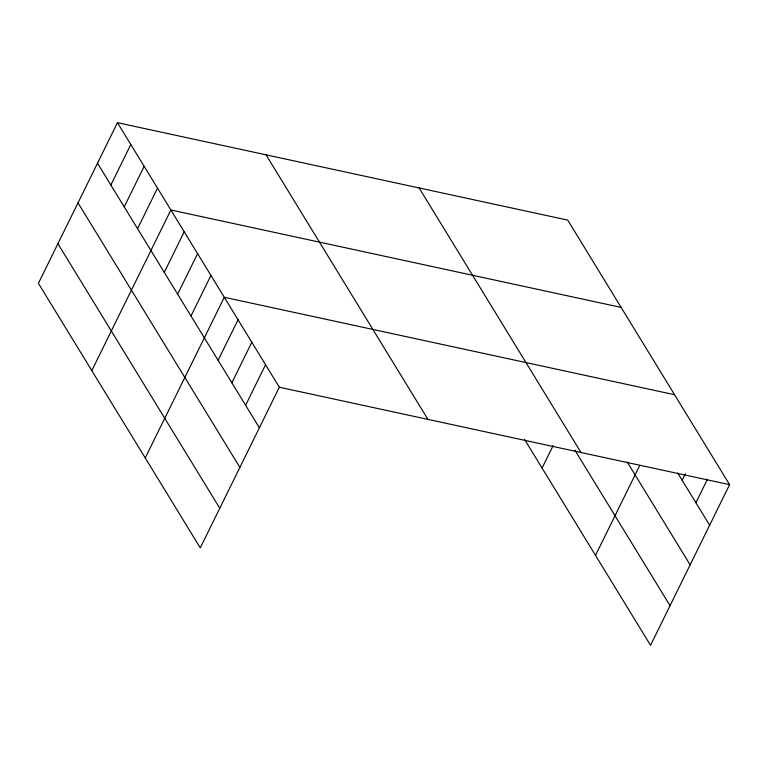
<?xml version="1.0" encoding="UTF-8"?>
<svg xmlns="http://www.w3.org/2000/svg" width="768" height="768" viewBox="0 0 768 768"><rect width="100%" height="100%" fill="white"/><g stroke="black" fill="none" stroke-linecap="round" stroke-linejoin="round"><path stroke-width="1.15" d="M117.456 122.678L38.4 283.334L200.275 547.882L279.331 387.226L117.456 122.678L567.725 220.118L729.6 484.666L650.544 645.322L524.486 439.306M110.861 185.04L130.81 144.499M124.214 206.87L144.163 166.33M137.568 228.691L157.517 188.15M91.814 370.637L170.87 209.981L621.149 307.421M164.275 272.342L184.224 231.802M177.629 294.173L197.578 253.632M190.982 315.994L210.931 275.453M145.238 457.939L224.294 297.283L674.563 394.723M218.102 360.307L238.051 319.766M231.859 382.8L251.808 342.25M245.616 405.283L265.565 364.742M542.093 468.077L553.162 445.574M595.507 555.379L639.85 465.254M682.128 480.24L685.286 473.837M695.894 502.723L707.443 479.251M279.331 387.226L729.6 484.666M677.75 473.078L709.651 525.206M627.216 462L690.144 564.845M419.136 187.958L581.011 452.515M574.954 450.259L670.051 605.683M266.045 154.829L427.92 419.386M97.507 163.219L259.382 427.766M78 202.858L239.875 467.405M57.907 243.696L219.782 508.243"/></g></svg>
